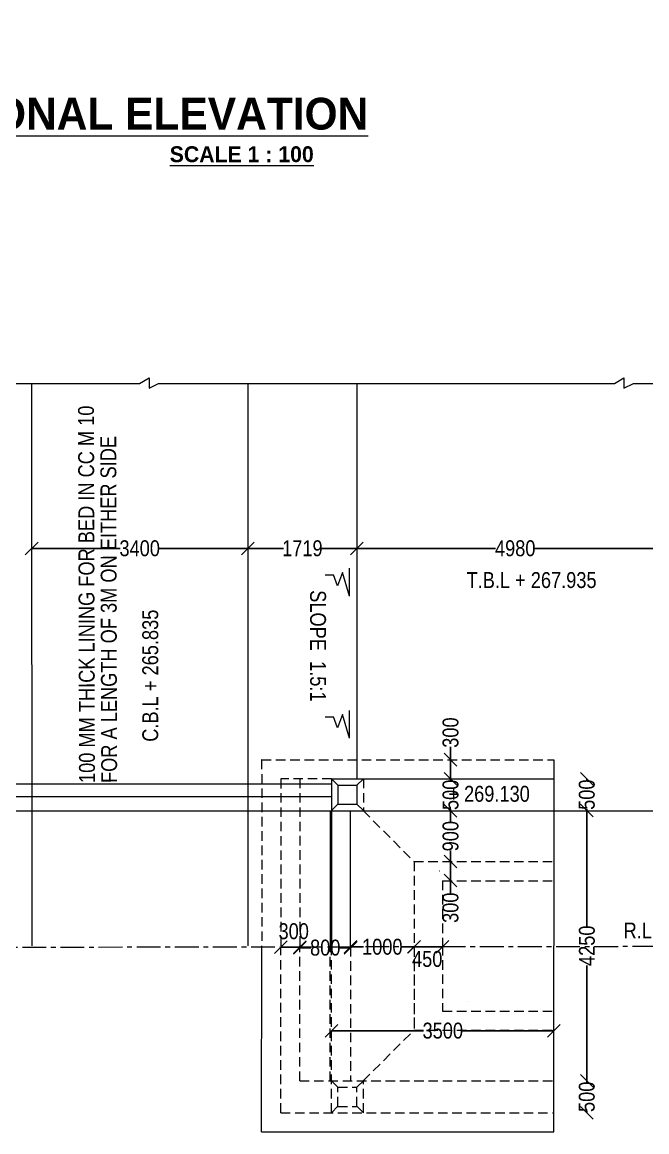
# Model space of a CAD drawing. Header units: millimetres. Extents: x 553958 to 630610, y -35843 to 21962.
# Drawn here: x 580490 to 590321, y -5361 to 12088 of the extents above; entities that cross this region are included whole.
import ezdxf
from ezdxf.enums import TextEntityAlignment as Align

# ---------------------------------------------------------------- set-up
doc = ezdxf.new("R2010")
doc.units = ezdxf.units.MM
doc.header["$LTSCALE"] = 300
doc.header["$MEASUREMENT"] = 0
doc.linetypes.add('CENTER', pattern=[2, 1.25, -0.25, 0.25, -0.25])
doc.linetypes.add('DASHED', pattern=[0.75, 0.5, -0.25])
doc.layers.add('MAIN', color=7, linetype='Continuous')
doc.styles.add('ARIAL NARROW', font='ARIALN.TTF', dxfattribs={"height": 250})
doc.styles.add('CITYBLUEPR', font='cityb___.ttf')
doc.dimstyles.get("Standard").update_dxf_attribs({"dimtxt": 200, "dimasz": 200, "dimexe": 0.18, "dimexo": 0.0625, "dimgap": 0.09, "dimtad": 0, "dimdec": 0, "dimzin": 0, "dimdsep": 46, "dimtxsty": 'ARIAL NARROW', "dimcen": 0.0851, "dimdle": 0.1, "dimse1": 1, "dimse2": 1, "dimadec": 0, "dimazin": 0, "dimtfac": 1, "dimtdec": 0, "dimtofl": 0, "dimtmove": 0, "dimatfit": 3, "dimfxl": 1, "dimtolj": 1, "dimtzin": 0, "dimarcsym": 0})
doc.dimstyles.new('STANDARD$0', dxfattribs={"dimscale": 88.888889, "dimtxt": 0.02, "dimasz": 0.02, "dimexe": 0.05, "dimexo": 0.1, "dimgap": 0.002, "dimtad": 2, "dimdec": 0, "dimzin": 1, "dimdsep": 46, "dimtxsty": 'Standard', "dimcen": 0.09, "dimadec": 0, "dimazin": 0, "dimtfac": 1, "dimtdec": 4, "dimtofl": 0, "dimtmove": 0, "dimatfit": 3, "dimfxl": 1, "dimtolj": 1, "dimtzin": 1, "dimarcsym": 0})

# ---------------------------------------------------------------- blocks, each defined once
blk = doc.blocks.new('_Oblique')
at = {"color": 0, "linetype": 'ByBlock', "lineweight": -2}
blk.add_line((-0.5, -0.5), (0.5, 0.5), dxfattribs=at)
blk = doc.blocks.new('*D4')
at = {"layer": 'Defpoints', "color": 0, "linetype": 'ByBlock', "lineweight": 9, "transparency": 16777216}
for p in [(580640, 3814), (584040, 3814), (584040, 3814)]:
    blk.add_point(p, dxfattribs=at)
at = {"layer": 'MAIN', "color": 0, "linetype": 'ByBlock', "lineweight": -2, "transparency": 16777216}
for p, q in [((580640, 3814), (582034, 3814)), ((584040, 3814), (582646, 3814))]:
    blk.add_line(p, q, dxfattribs=at)
at = {"layer": 'MAIN', "color": 0, "linetype": 'ByBlock', "lineweight": -2, "transparency": 16777216, "xscale": 200, "yscale": 200, "zscale": 200, "rotation": 180}
blk.add_blockref('_Oblique', (580640, 3814), dxfattribs=at)
at = {"layer": 'MAIN', "color": 0, "linetype": 'ByBlock', "lineweight": -2, "transparency": 16777216, "xscale": 200, "yscale": 200, "zscale": 200}
blk.add_blockref('_Oblique', (584040, 3814), dxfattribs=at)
at = {"layer": 'MAIN', "color": 0, "linetype": 'ByBlock', "lineweight": 9, "transparency": 16777216, "insert": (582340, 3814), "char_height": 250, "attachment_point": 5, "style": 'ARIAL NARROW'}
blk.add_mtext('\\A1;3400', dxfattribs=at)
blk = doc.blocks.new('*D5')
at = {"layer": 'Defpoints', "color": 0, "linetype": 'ByBlock', "lineweight": 9, "transparency": 16777216}
for p in [(590740, 12088), (585759, 3814), (590740, 3814)]:
    blk.add_point(p, dxfattribs=at)
at = {"layer": 'MAIN', "color": 0, "linetype": 'ByBlock', "lineweight": -2, "transparency": 16777216}
for p, q in [((585759, 3814), (587940, 3814)), ((590740, 3814), (588560, 3814))]:
    blk.add_line(p, q, dxfattribs=at)
at = {"layer": 'MAIN', "color": 0, "linetype": 'ByBlock', "lineweight": -2, "transparency": 16777216, "xscale": 200, "yscale": 200, "zscale": 200, "rotation": 180}
blk.add_blockref('_Oblique', (585759, 3814), dxfattribs=at)
at = {"layer": 'MAIN', "color": 0, "linetype": 'ByBlock', "lineweight": -2, "transparency": 16777216, "xscale": 200, "yscale": 200, "zscale": 200}
blk.add_blockref('_Oblique', (590740, 3814), dxfattribs=at)
at = {"layer": 'MAIN', "color": 0, "linetype": 'ByBlock', "lineweight": 9, "transparency": 16777216, "insert": (588250, 3814), "char_height": 250, "attachment_point": 5, "style": 'ARIAL NARROW'}
blk.add_mtext('\\A1;4980', dxfattribs=at)
blk = doc.blocks.new('*D6')
at = {"layer": 'Defpoints', "color": 0, "linetype": 'ByBlock', "lineweight": 9, "transparency": 16777216}
for p in [(585360, -2437), (588860, -2437), (585360, -3771)]:
    blk.add_point(p, dxfattribs=at)
at = {"layer": 'MAIN', "color": 0, "linetype": 'ByBlock', "lineweight": -2, "transparency": 16777216}
for p, q in [((585360, -3771), (586804, -3771)), ((588860, -3771), (587416, -3771))]:
    blk.add_line(p, q, dxfattribs=at)
at = {"layer": 'MAIN', "color": 0, "linetype": 'ByBlock', "lineweight": -2, "transparency": 16777216, "xscale": 200, "yscale": 200, "zscale": 200, "rotation": 180}
blk.add_blockref('_Oblique', (585360, -3771), dxfattribs=at)
at = {"layer": 'MAIN', "color": 0, "linetype": 'ByBlock', "lineweight": -2, "transparency": 16777216, "xscale": 200, "yscale": 200, "zscale": 200}
blk.add_blockref('_Oblique', (588860, -3771), dxfattribs=at)
at = {"layer": 'MAIN', "color": 0, "linetype": 'ByBlock', "lineweight": 9, "transparency": 16777216, "insert": (587110, -3771), "char_height": 250, "attachment_point": 5, "style": 'ARIAL NARROW'}
blk.add_mtext('\\A1;3500', dxfattribs=at)
blk = doc.blocks.new('*D7')
at = {"layer": 'Defpoints', "color": 0, "linetype": 'ByBlock', "lineweight": 9, "transparency": 16777216}
for p in [(589735, -310), (589379, -4560), (589735, -4560)]:
    blk.add_point(p, dxfattribs=at)
at = {"layer": 'MAIN', "color": 0, "linetype": 'ByBlock', "lineweight": -2, "transparency": 16777216}
for p, q in [((589379, -310), (589379, -2125)), ((589379, -4560), (589379, -2745))]:
    blk.add_line(p, q, dxfattribs=at)
at = {"layer": 'MAIN', "color": 0, "linetype": 'ByBlock', "lineweight": -2, "transparency": 16777216, "xscale": 200, "yscale": 200, "zscale": 200}
for p, rotation in [((589379, -310), 90), ((589379, -4560), 270)]:
    blk.add_blockref('_Oblique', p, dxfattribs=dict(at, rotation=rotation))
at = {"layer": 'MAIN', "color": 0, "linetype": 'ByBlock', "lineweight": 9, "transparency": 16777216, "insert": (589379, -2435), "char_height": 250, "attachment_point": 5, "rotation": 90, "style": 'ARIAL NARROW'}
blk.add_mtext('\\A1;4250', dxfattribs=at)
blk = doc.blocks.new('*D8')
at = {"color": 0, "linetype": 'DASHED', "lineweight": -2, "transparency": 16777216}
for p, q in [((589377, -4560), (589377, -4584)), ((589377, -5060), (589377, -5036))]:
    blk.add_line(p, q, dxfattribs=at)
at = {"layer": 'Defpoints', "color": 0, "linetype": 'DASHED', "lineweight": 9, "transparency": 16777216}
for p in [(588220, -4560), (588220, -5060), (589377, -5060)]:
    blk.add_point(p, dxfattribs=at)
at = {"color": 0, "linetype": 'DASHED', "lineweight": -2, "transparency": 16777216, "xscale": 200, "yscale": 200, "zscale": 200}
for p, rotation in [((589377, -4560), 90), ((589377, -5060), 270)]:
    blk.add_blockref('_Oblique', p, dxfattribs=dict(at, rotation=rotation))
at = {"color": 0, "linetype": 'DASHED', "lineweight": 9, "transparency": 16777216, "insert": (589377, -4810), "char_height": 250, "attachment_point": 5, "rotation": 90, "style": 'ARIAL NARROW'}
blk.add_mtext('\\A1;500', dxfattribs=at)
blk = doc.blocks.new('*D9')
at = {"layer": 'Defpoints', "color": 0, "linetype": 'ByBlock', "lineweight": 9, "transparency": 16777216}
for p in [(588220, 191), (588220, -309), (589377, -309)]:
    blk.add_point(p, dxfattribs=at)
at = {"layer": 'MAIN', "color": 0, "linetype": 'ByBlock', "lineweight": -2, "transparency": 16777216}
for p, q in [((589377, 191), (589377, 167)), ((589377, -310), (589377, -286))]:
    blk.add_line(p, q, dxfattribs=at)
at = {"layer": 'MAIN', "color": 0, "linetype": 'ByBlock', "lineweight": -2, "transparency": 16777216, "xscale": 200, "yscale": 200, "zscale": 200}
for p, rotation in [((589377, 191), 90), ((589377, -309), 270)]:
    blk.add_blockref('_Oblique', p, dxfattribs=dict(at, rotation=rotation))
at = {"layer": 'MAIN', "color": 0, "linetype": 'ByBlock', "lineweight": 9, "transparency": 16777216, "insert": (589377, -59), "char_height": 250, "attachment_point": 5, "rotation": 90, "style": 'ARIAL NARROW'}
blk.add_mtext('\\A1;500', dxfattribs=at)
blk = doc.blocks.new('*D26')
at = {"layer": 'Defpoints', "color": 0, "linetype": 'ByBlock', "lineweight": 9, "transparency": 16777216}
for p in [(584040, 3814), (585759, 3814), (585759, 3814)]:
    blk.add_point(p, dxfattribs=at)
at = {"layer": 'MAIN', "color": 0, "linetype": 'ByBlock', "lineweight": -2, "transparency": 16777216}
for p, q in [((584040, 3814), (584603, 3814)), ((585759, 3814), (585196, 3814))]:
    blk.add_line(p, q, dxfattribs=at)
at = {"layer": 'MAIN', "color": 0, "linetype": 'ByBlock', "lineweight": -2, "transparency": 16777216, "xscale": 200, "yscale": 200, "zscale": 200, "rotation": 180}
blk.add_blockref('_Oblique', (584040, 3814), dxfattribs=at)
at = {"layer": 'MAIN', "color": 0, "linetype": 'ByBlock', "lineweight": -2, "transparency": 16777216, "xscale": 200, "yscale": 200, "zscale": 200}
blk.add_blockref('_Oblique', (585759, 3814), dxfattribs=at)
at = {"layer": 'MAIN', "color": 0, "linetype": 'ByBlock', "lineweight": 9, "transparency": 16777216, "insert": (584900, 3814), "char_height": 250, "attachment_point": 5, "style": 'ARIAL NARROW'}
blk.add_mtext('\\A1;1719', dxfattribs=at)
blk = doc.blocks.new('*D69')
at = {"layer": 'Defpoints', "color": 0, "linetype": 'ByBlock', "lineweight": 9, "transparency": 16777216}
for p in [(584560, -2456), (584860, -2455), (584860, -2456)]:
    blk.add_point(p, dxfattribs=at)
at = {"layer": 'MAIN', "color": 0, "linetype": 'ByBlock', "lineweight": -2, "transparency": 16777216}
blk.add_line((584560, -2455), (584860, -2455), dxfattribs=at)
at = {"layer": 'MAIN', "color": 0, "linetype": 'ByBlock', "lineweight": -2, "transparency": 16777216, "xscale": 200, "yscale": 200, "zscale": 200, "rotation": 180}
blk.add_blockref('_Oblique', (584560, -2455), dxfattribs=at)
at = {"layer": 'MAIN', "color": 0, "linetype": 'ByBlock', "lineweight": -2, "transparency": 16777216, "xscale": 200, "yscale": 200, "zscale": 200}
blk.add_blockref('_Oblique', (584860, -2455), dxfattribs=at)
at = {"layer": 'MAIN', "color": 0, "linetype": 'ByBlock', "lineweight": 9, "transparency": 16777216, "insert": (584764, -2208), "char_height": 250, "attachment_point": 5, "style": 'ARIAL NARROW'}
blk.add_mtext('\\A1;300', dxfattribs=at)
blk = doc.blocks.new('*D70')
at = {"layer": 'Defpoints', "color": 0, "linetype": 'ByBlock', "lineweight": 9, "transparency": 16777216}
for p in [(585658, -2453), (586658, -2452), (586658, -2453)]:
    blk.add_point(p, dxfattribs=at)
at = {"layer": 'MAIN', "color": 0, "linetype": 'ByBlock', "lineweight": -2, "transparency": 16777216}
for p, q in [((585658, -2452), (585861, -2452)), ((586658, -2452), (586454, -2452))]:
    blk.add_line(p, q, dxfattribs=at)
at = {"layer": 'MAIN', "color": 0, "linetype": 'ByBlock', "lineweight": -2, "transparency": 16777216, "xscale": 200, "yscale": 200, "zscale": 200, "rotation": 180}
blk.add_blockref('_Oblique', (585658, -2452), dxfattribs=at)
at = {"layer": 'MAIN', "color": 0, "linetype": 'ByBlock', "lineweight": -2, "transparency": 16777216, "xscale": 200, "yscale": 200, "zscale": 200}
blk.add_blockref('_Oblique', (586658, -2452), dxfattribs=at)
at = {"layer": 'MAIN', "color": 0, "linetype": 'ByBlock', "lineweight": 9, "transparency": 16777216, "insert": (586158, -2452), "char_height": 250, "attachment_point": 5, "style": 'ARIAL NARROW'}
blk.add_mtext('\\A1;1000', dxfattribs=at)
blk = doc.blocks.new('*D75')
at = {"layer": 'Defpoints', "color": 0, "linetype": 'ByBlock', "lineweight": 9, "transparency": 16777216}
for p in [(584860, -2466), (585660, -2466), (585660, -2466)]:
    blk.add_point(p, dxfattribs=at)
at = {"layer": 'MAIN', "color": 0, "linetype": 'ByBlock', "lineweight": -2, "transparency": 16777216}
for p, q in [((584860, -2466), (585034, -2466)), ((585660, -2466), (585486, -2466))]:
    blk.add_line(p, q, dxfattribs=at)
at = {"layer": 'MAIN', "color": 0, "linetype": 'ByBlock', "lineweight": -2, "transparency": 16777216, "xscale": 200, "yscale": 200, "zscale": 200, "rotation": 180}
blk.add_blockref('_Oblique', (584860, -2466), dxfattribs=at)
at = {"layer": 'MAIN', "color": 0, "linetype": 'ByBlock', "lineweight": -2, "transparency": 16777216, "xscale": 200, "yscale": 200, "zscale": 200}
blk.add_blockref('_Oblique', (585660, -2466), dxfattribs=at)
at = {"layer": 'MAIN', "color": 0, "linetype": 'ByBlock', "lineweight": 9, "transparency": 16777216, "insert": (585260, -2466), "char_height": 250, "attachment_point": 5, "style": 'ARIAL NARROW'}
blk.add_mtext('\\A1;800', dxfattribs=at)
blk = doc.blocks.new('*D76')
at = {"layer": 'Defpoints', "color": 0, "linetype": 'ByBlock', "lineweight": 9, "transparency": 16777216}
for p in [(586657, -2453), (587107, -2453), (587107, -2453)]:
    blk.add_point(p, dxfattribs=at)
at = {"layer": 'MAIN', "color": 0, "linetype": 'ByBlock', "lineweight": -2, "transparency": 16777216}
blk.add_line((586657, -2453), (587107, -2453), dxfattribs=at)
at = {"layer": 'MAIN', "color": 0, "linetype": 'ByBlock', "lineweight": -2, "transparency": 16777216, "xscale": 200, "yscale": 200, "zscale": 200, "rotation": 180}
blk.add_blockref('_Oblique', (586657, -2453), dxfattribs=at)
at = {"layer": 'MAIN', "color": 0, "linetype": 'ByBlock', "lineweight": -2, "transparency": 16777216, "xscale": 200, "yscale": 200, "zscale": 200}
blk.add_blockref('_Oblique', (587107, -2453), dxfattribs=at)
at = {"layer": 'MAIN', "color": 0, "linetype": 'ByBlock', "lineweight": 9, "transparency": 16777216, "insert": (586865, -2644), "char_height": 250, "attachment_point": 5, "style": 'ARIAL NARROW'}
blk.add_mtext('\\A1;450', dxfattribs=at)
blk = doc.blocks.new('*D97')
at = {"layer": 'Defpoints', "color": 0, "linetype": 'ByBlock', "lineweight": 9, "transparency": 16777216}
for p in [(587233, -312), (587233, -312), (587233, -1112)]:
    blk.add_point(p, dxfattribs=at)
at = {"layer": 'MAIN', "color": 0, "linetype": 'ByBlock', "lineweight": -2, "transparency": 16777216}
for p, q in [((587233, -312), (587233, -485)), ((587233, -1112), (587233, -938))]:
    blk.add_line(p, q, dxfattribs=at)
at = {"layer": 'MAIN', "color": 0, "linetype": 'ByBlock', "lineweight": -2, "transparency": 16777216, "xscale": 200, "yscale": 200, "zscale": 200}
for p, rotation in [((587233, -312), 90), ((587233, -1112), 270)]:
    blk.add_blockref('_Oblique', p, dxfattribs=dict(at, rotation=rotation))
at = {"layer": 'MAIN', "color": 0, "linetype": 'ByBlock', "lineweight": 9, "transparency": 16777216, "insert": (587233, -712), "char_height": 250, "attachment_point": 5, "rotation": 90, "style": 'ARIAL NARROW'}
blk.add_mtext('\\A1;900', dxfattribs=at)
blk = doc.blocks.new('*D78')
at = {"layer": 'Defpoints', "color": 0, "linetype": 'ByBlock', "lineweight": 9, "transparency": 16777216}
for p in [(587233, 188), (587233, 188), (587233, -312)]:
    blk.add_point(p, dxfattribs=at)
at = {"layer": 'MAIN', "color": 0, "linetype": 'ByBlock', "lineweight": -2, "transparency": 16777216}
for p, q in [((587233, 188), (587233, 164)), ((587233, -312), (587233, -288))]:
    blk.add_line(p, q, dxfattribs=at)
at = {"layer": 'MAIN', "color": 0, "linetype": 'ByBlock', "lineweight": -2, "transparency": 16777216, "xscale": 200, "yscale": 200, "zscale": 200}
for p, rotation in [((587233, 188), 90), ((587233, -312), 270)]:
    blk.add_blockref('_Oblique', p, dxfattribs=dict(at, rotation=rotation))
at = {"layer": 'MAIN', "color": 0, "linetype": 'ByBlock', "lineweight": 9, "transparency": 16777216, "insert": (587233, -62), "char_height": 250, "attachment_point": 5, "rotation": 90, "style": 'ARIAL NARROW'}
blk.add_mtext('\\A1;500', dxfattribs=at)
blk = doc.blocks.new('*D98')
at = {"layer": 'Defpoints', "color": 0, "linetype": 'ByBlock', "lineweight": 9, "transparency": 16777216}
for p in [(587233, 491), (587233, 491), (587233, 191)]:
    blk.add_point(p, dxfattribs=at)
at = {"layer": 'MAIN', "color": 0, "linetype": 'ByBlock', "lineweight": -2, "transparency": 16777216}
for p, q in [((587233, 491), (587233, 691)), ((587233, 191), (587233, 491))]:
    blk.add_line(p, q, dxfattribs=at)
at = {"layer": 'MAIN', "color": 0, "linetype": 'ByBlock', "lineweight": -2, "transparency": 16777216, "xscale": 200, "yscale": 200, "zscale": 200}
for p, rotation in [((587233, 491), 90), ((587233, 191), 270)]:
    blk.add_blockref('_Oblique', p, dxfattribs=dict(at, rotation=rotation))
at = {"layer": 'MAIN', "color": 0, "linetype": 'ByBlock', "lineweight": 9, "transparency": 16777216, "insert": (587233, 917), "char_height": 250, "attachment_point": 5, "rotation": 90, "style": 'ARIAL NARROW'}
blk.add_mtext('\\A1;300', dxfattribs=at)
blk = doc.blocks.new('*D79')
at = {"layer": 'Defpoints', "color": 0, "linetype": 'ByBlock', "lineweight": 9, "transparency": 16777216}
for p in [(587224, -1110), (587224, -1410), (587232, -1410)]:
    blk.add_point(p, dxfattribs=at)
at = {"layer": 'MAIN', "color": 0, "linetype": 'ByBlock', "lineweight": -2, "transparency": 16777216}
for p, q in [((587232, -1110), (587232, -1410)), ((587232, -1410), (587232, -1610))]:
    blk.add_line(p, q, dxfattribs=at)
at = {"layer": 'MAIN', "color": 0, "linetype": 'ByBlock', "lineweight": -2, "transparency": 16777216, "xscale": 200, "yscale": 200, "zscale": 200}
for p, rotation in [((587232, -1110), 90), ((587232, -1410), 270)]:
    blk.add_blockref('_Oblique', p, dxfattribs=dict(at, rotation=rotation))
at = {"layer": 'MAIN', "color": 0, "linetype": 'ByBlock', "lineweight": 9, "transparency": 16777216, "insert": (587232, -1837), "char_height": 250, "attachment_point": 5, "rotation": 90, "style": 'ARIAL NARROW'}
blk.add_mtext('\\A1;300', dxfattribs=at)
blk = doc.blocks.new('*D80')
at = {"layer": 'Defpoints', "color": 0, "linetype": 'ByBlock', "lineweight": 9, "transparency": 16777216}
for p in [(577200, -311), (577200, -311), (586965, -1111)]:
    blk.add_point(p, dxfattribs=at)
at = {"layer": 'MAIN', "color": 0, "linetype": 'ByBlock', "lineweight": -2, "transparency": 16777216}
for p, q in [((577200, -311), (577200, -485)), ((577200, -1111), (577200, -937))]:
    blk.add_line(p, q, dxfattribs=at)
at = {"layer": 'MAIN', "color": 0, "linetype": 'ByBlock', "lineweight": -2, "transparency": 16777216, "xscale": 200, "yscale": 200, "zscale": 200}
for p, rotation in [((577200, -311), 90), ((577200, -1111), 270)]:
    blk.add_blockref('_Oblique', p, dxfattribs=dict(at, rotation=rotation))
at = {"layer": 'MAIN', "color": 0, "linetype": 'ByBlock', "lineweight": 9, "transparency": 16777216, "insert": (577200, -711), "char_height": 250, "attachment_point": 5, "rotation": 90, "style": 'ARIAL NARROW'}
blk.add_mtext('\\A1;900', dxfattribs=at)

msp = doc.modelspace()

# ---------------------------------------------------------------- linework, layer by layer
at = {"color": 0, "linetype": 'ByBlock', "lineweight": 9}
for p, q in [((580639.7, 6407), (580639.9, -2435.9)), ((584039.7, 6407), (584039.9, -2435.9)), ((585759.3, 6407), (585759.4, 191)), ((588860, 491.1), (588860.2, -2433.1)), ((585359.7, 191), (588860, 191.1)), ((585359.7, 191), (585359.9, -2433.5)), ((585459.7, 90.5), (585359.7, 191)), ((585759.7, 90.5), (585859.7, 191)), ((579343.7, 113.6), (585359.8, 113.9)), ((585459.7, 90.5), (585459.7, -208.5)), ((585460.2, 91), (585759.2, 91)), ((585759.7, 90.5), (585759.7, -208.5)), ((579343.6, -86.4), (585359.8, -86.1)), ((565538.6, -310.9), (600668.4, -312.4)), ((585339.7, -309), (585339.9, -2433.5)), ((585459.7, -208.5), (585359.7, -308.5)), ((585460.2, -209), (585759.2, -209)), ((585657.5, -2452.3), (585657.7, -311.2)), ((585759.2, -209), (585859.7, -308.4)), ((584259.6, -5359.9), (584259.8, -2435.8)), ((588860, -5360.5), (588860.2, -2436.3)), ((585459.7, -4959.9), (585359.7, -5060.4)), ((584260.1, -5360.4), (588860, -5360.5))]:
    msp.add_line(p, q, dxfattribs=at)
at = {"color": 0, "linetype": 'DASHED', "lineweight": 9}
for p, q in [((584259.6, 490.5), (584259.8, -2433.6)), ((584260.1, 491), (588860, 491.1)), ((584559.1, 190.5), (584559.3, -2434.1)), ((585359.7, 191), (584559.6, 191)), ((584859.7, 191), (584859.9, -2433.5)), ((585859.7, 191), (585859.7, -311.2)), ((585359.8, -311.2), (585359.9, -2435.9)), ((585857.1, -309), (586657.6, -1111.6)), ((586657.6, -1111.6), (586657.4, -3761.2)), ((586657.6, -1111.6), (588857.5, -1111.7)), ((587107.6, -1411.6), (587107.5, -2436)), ((587107.6, -1411.6), (588857.5, -1411.7)), ((584859.7, -4560.4), (584859.9, -2435.9)), ((585339.7, -4560.4), (585339.9, -2435.9)), ((585359.7, -5060.4), (585359.9, -2435.9)), ((586657.5, -2436), (586657.5, -3761.2)), ((587107.5, -2436), (587108.1, -3461.3)), ((584559.6, -5059.9), (584559.8, -2455.2)), ((585657.8, -2452.2), (585658, -4560.4)), ((587108, -3461.3), (588857.5, -3461.4)), ((585857.1, -4560.4), (586656.9, -3761.2)), ((586656.9, -3761.2), (588857.4, -3761.4)), ((584859.7, -4560.4), (588860, -4560.7)), ((585459.7, -4660.9), (585359.7, -4560.9)), ((585459.7, -4959.9), (585459.7, -4660.9)), ((585460.2, -4660.4), (585759.2, -4660.4)), ((585759.2, -4660.4), (585859.7, -4560.9)), ((585759.7, -4959.9), (585759.7, -4660.9)), ((585859.7, -5060.4), (585859.7, -4560.4)), ((585460.2, -4960.4), (585759.2, -4960.4)), ((585759.7, -4959.9), (585859.7, -5060.4)), ((584560.1, -5060.4), (588860, -5060.5))]:
    msp.add_line(p, q, dxfattribs=at)
for centre, start, end in [((584260.1, 490.5), 90.00139, 180.00417), ((584359.1, 490.5), 90.00139, 180.00417), ((584559.6, 190.5), 90.00417, 180.00417), ((585460.2, -4660.9), 89.99861, 179.99583)]:
    msp.add_arc(centre, 0.5, start, end, dxfattribs=at)
at = {"color": 0, "linetype": 'ByBlock', "lineweight": 9}
for centre, start, end in [((584659.3, 190.5), 90.00417, 179.99861), ((585460.2, 90.5), 90.00139, 180.00417), ((585759.2, 90.5), 0.00417, 90.00139), ((585460.2, -208.5), 180.00417, 270.00139), ((585759.2, -208.5), 270.00139, 0.00417), ((587055.9, -1261.8), 89.99606, 179.99583), ((587505.7, -3310.1), 179.99583, 269.99583), ((587058.4, -3610), 179.99583, 269.99583), ((585759.2, -4660.9), 359.99583, 89.99861), ((584560.1, -5059.9), 179.99583, 269.99861), ((584659.1, -5059.9), 179.99861, 269.99861), ((585460.2, -4959.9), 179.99583, 269.99861), ((585759.2, -4959.9), 269.99861, 359.99583), ((584260.1, -5359.9), 179.99583, 269.99861), ((584359.1, -5359.9), 179.99583, 269.99861)]:
    msp.add_arc(centre, 0.5, start, end, dxfattribs=at)
at = {"layer": 'MAIN', "color": 0, "lineweight": 9}
for p, q in [((582336.9, 6407), (582486.9, 6495.6)), ((582486.9, 6495.6), (582486.9, 6330.5)), ((589811.8, 6407), (589961.8, 6495.6)), ((589961.8, 6495.6), (589961.8, 6330.5)), ((570658.4, 6406.5), (582336.9, 6407)), ((582486.9, 6330.5), (582636.9, 6407)), ((582636.9, 6407), (589811.8, 6407)), ((589961.8, 6330.5), (590111.8, 6407)), ((590111.8, 6407), (599194.7, 6406.5)), ((585641.1, 3062.2), (585641.1, 3501.9)), ((585256.6, 3398.5), (585392.4, 3399.6)), ((585452.4, 3224.5), (585392.4, 3399.6)), ((585532.6, 3435.9), (585452.4, 3224.5)), ((585641.1, 3062.2), (585532.6, 3435.9)), ((585641.1, 827.3), (585641.1, 1267)), ((585256.6, 1163.6), (585392.4, 1164.7)), ((585452.4, 989.6), (585392.4, 1164.7)), ((585532.6, 1201), (585452.4, 989.6)), ((585641.1, 827.3), (585532.6, 1201))]:
    msp.add_line(p, q, dxfattribs=at)
at = {"layer": 'MAIN', "color": 0, "linetype": 'CENTER', "lineweight": 9}
msp.add_line((600668.4, -2435.4), (565539.1, -2480.5), dxfattribs=at)

# ---------------------------------------------------------------- texts
at = {"layer": 'MAIN', "color": 0, "lineweight": 9, "style": 'CITYBLUEPR'}
for s, height, p in [('%%uSECTIONAL ELEVATION', 500, (581999.8, 10399.3)), ('%%uSCALE 1 : 100', 250, (583945.8, 9886.7))]:
    msp.add_text(s, height=height, dxfattribs=at).set_placement(p, align=Align.CENTER)
at = {"layer": 'MAIN', "color": 0, "lineweight": 9, "style": 'ARIAL NARROW'}
for s, rotation, p in [('100 MM THICK LINING FOR BED IN CC M 10', 90.1549, (581635.9, 124.7)), ('FOR A LENGTH OF 3M ON EITHER SIDE', 90.1549, (581984.9, 124.7)), ('C.B.L + 265.835', 90, (582631.2, 772.5)), ('+ 269.130', 360, (587197.6, -170.3))]:
    msp.add_text(s, height=250, rotation=rotation, dxfattribs=at).set_placement(p)
for s, p in [('T.B.L + 267.935', (587484.1, 3190.8)), ('R.L. + 268.530', (589956.1, -2320.4))]:
    msp.add_text(s, height=250, dxfattribs=at).set_placement(p)
at = {"layer": 'MAIN', "color": 0, "lineweight": 9, "insert": (585145.4, 3156.1), "char_height": 250, "attachment_point": 4, "rotation": 270, "style": 'ARIAL NARROW'}
msp.add_mtext('SLOPE  1.5:1', dxfattribs=at)

# ---------------------------------------------------------------- dimensions: what is measured, and where the dimension line sits
at = {"color": 0, "linetype": 'DASHED', "lineweight": 9}
dim = msp.add_linear_dim(base=(589377.3, -5059.8), p1=(588219.8, -4559.8), p2=(588219.8, -5059.8), angle=90, dimstyle='Standard', override={"dimtxt": 250, "dimblk1": 'Oblique', "dimblk2": 'Oblique', "dimsah": 1}, dxfattribs=at)
dim.commit()
dim.dimension.update_dxf_attribs({"geometry": '*D8', "text_midpoint": (589377.3, -4809.8)})
at = {"layer": 'MAIN', "color": 0, "linetype": 'ByBlock', "lineweight": 9}
for base, p1, p2, dimstyle, override, picture, middle in [((590739.8, 3813.6), (585759.4, 3813.6), (590739.8, 12087.9), 'Standard', {"dimtxt": 250, "dimblk1": 'Oblique', "dimblk2": 'Oblique', "dimsah": 1}, '*D5', (588249.6, 3813.6)), ((584039.8, 3813.7), (580639.8, 3813.8), (584039.8, 3813.7), 'Standard', {"dimtxt": 250, "dimblk1": 'Oblique', "dimblk2": 'Oblique', "dimsah": 1}, '*D4', (582339.8, 3813.7)), ((585759.3576, 3813.5833), (584039.8841, 3813.7114), (585759.3576, 3813.5833), 'STANDARD$0', {"dimscale": 1, "dimtxt": 250, "dimasz": 200, "dimexe": 0.18, "dimexo": 0.0625, "dimgap": 0.09, "dimtad": 0, "dimzin": 0, "dimtxsty": 'ARIAL NARROW', "dimblk1": 'Oblique', "dimblk2": 'Oblique', "dimsah": 1, "dimcen": 0.0851, "dimdle": 0.1, "dimse1": 1, "dimse2": 1, "dimtdec": 0, "dimtzin": 0}, '*D26', (584899.6208, 3813.5833)), ((585659.9, -2465.9), (584860, -2466), (585659.9, -2465.9), 'STANDARD$0', {"dimscale": 1, "dimtxt": 250, "dimasz": 200, "dimexe": 0.18, "dimexo": 0.0625, "dimgap": 0.09, "dimtad": 0, "dimzin": 0, "dimtxsty": 'ARIAL NARROW', "dimblk1": 'Oblique', "dimblk2": 'Oblique', "dimsah": 1, "dimcen": 0.0851, "dimdle": 0.1, "dimse1": 1, "dimse2": 1, "dimtdec": 0, "dimtmove": 2, "dimtzin": 0}, '*D75', (585259.9, -2465.9)), ((585359.9, -3771.1), (588859.9, -2436.5), (585359.9, -2436.5), 'Standard', {"dimtxt": 250, "dimblk1": 'Oblique', "dimblk2": 'Oblique', "dimsah": 1}, '*D6', (587109.9, -3771.1)), ((586657.5, -2452.3), (585657.6, -2453.2), (586657.5, -2452.8), 'STANDARD$0', {"dimscale": 1, "dimtxt": 250, "dimasz": 200, "dimexe": 0.18, "dimexo": 0.0625, "dimgap": 0.09, "dimtad": 0, "dimzin": 0, "dimtxsty": 'ARIAL NARROW', "dimblk1": 'Oblique', "dimblk2": 'Oblique', "dimsah": 1, "dimcen": 0.0851, "dimdle": 0.1, "dimse1": 1, "dimse2": 1, "dimtdec": 0, "dimtzin": 0}, '*D70', (586157.6, -2452.3))]:
    dim = msp.add_linear_dim(base=base, p1=p1, p2=p2, dimstyle=dimstyle, override=override, dxfattribs=at)
    dim.commit()
    dim.dimension.update_dxf_attribs({"geometry": picture, "text_midpoint": middle})
for base, p1, p2, dimstyle, override, picture, middle in [((587233.4, 491.1), (587233.1, 191.1), (587233.4, 491.1), 'STANDARD$0', {"dimscale": 1, "dimtxt": 250, "dimasz": 200, "dimexe": 0.18, "dimexo": 0.0625, "dimgap": 0.09, "dimtad": 0, "dimzin": 0, "dimtxsty": 'ARIAL NARROW', "dimblk1": 'Oblique', "dimblk2": 'Oblique', "dimsah": 1, "dimcen": 0.0851, "dimdle": 0.1, "dimse1": 1, "dimse2": 1, "dimtdec": 0, "dimtzin": 0}, '*D98', (587233.4, 917.3)), ((587233.1, 188.1), (587233.1, -311.6), (587233.1, 188.1), 'STANDARD$0', {"dimscale": 1, "dimtxt": 250, "dimasz": 200, "dimexe": 0.18, "dimexo": 0.0625, "dimgap": 0.09, "dimtad": 0, "dimzin": 0, "dimtxsty": 'ARIAL NARROW', "dimblk1": 'Oblique', "dimblk2": 'Oblique', "dimsah": 1, "dimcen": 0.0851, "dimdle": 0.1, "dimse1": 1, "dimse2": 1, "dimtdec": 0, "dimtzin": 0}, '*D78', (587233.1, -61.8)), ((589377.2, -309.4), (588219.7, 190.5), (588219.7, -309.4), 'Standard', {"dimtxt": 250, "dimblk1": 'Oblique', "dimblk2": 'Oblique', "dimsah": 1}, '*D9', (589377.2, -59.5)), ((589378.9, -4559.8), (589735.5, -309.8), (589735.5, -4559.8), 'Standard', {"dimtxt": 250, "dimblk1": 'Oblique', "dimblk2": 'Oblique', "dimsah": 1}, '*D7', (589378.9, -2434.8)), ((587231.5, -1410.3), (587223.5, -1110.3), (587223.5, -1410.3), 'STANDARD$0', {"dimscale": 1, "dimtxt": 250, "dimasz": 200, "dimexe": 0.18, "dimexo": 0.0625, "dimgap": 0.09, "dimtad": 0, "dimzin": 0, "dimtxsty": 'ARIAL NARROW', "dimblk1": 'Oblique', "dimblk2": 'Oblique', "dimsah": 1, "dimcen": 0.0851, "dimdle": 0.1, "dimse1": 1, "dimse2": 1, "dimtdec": 0, "dimtzin": 0}, '*D79', (587231.5, -1836.5))]:
    dim = msp.add_linear_dim(base=base, p1=p1, p2=p2, angle=90, dimstyle=dimstyle, override=override, dxfattribs=at)
    dim.commit()
    dim.dimension.update_dxf_attribs({"geometry": picture, "text_midpoint": middle})
for base, p1, p2, picture, middle in [((577199.6, -311.1), (586965, -1110.9), (577199.6, -311.1), '*D80', (577199.6, -711)), ((587233.1, -311.8), (587233.1, -1111.6), (587233.1, -311.8), '*D97', (587233.1, -711.7))]:
    dim = msp.add_linear_dim(base=base, p1=p1, p2=p2, angle=90, text='900', dimstyle='STANDARD$0', override={"dimscale": 1, "dimtxt": 250, "dimasz": 200, "dimexe": 0.18, "dimexo": 0.0625, "dimgap": 0.09, "dimtad": 0, "dimzin": 0, "dimtxsty": 'ARIAL NARROW', "dimblk1": 'Oblique', "dimblk2": 'Oblique', "dimsah": 1, "dimcen": 0.0851, "dimdle": 0.1, "dimse1": 1, "dimse2": 1, "dimtdec": 0, "dimtzin": 0}, dxfattribs=at)
    dim.commit()
    dim.dimension.update_dxf_attribs({"geometry": picture, "text_midpoint": middle})
for base, p1, p2, picture, middle in [((584859.9, -2455.2), (584559.8, -2455.5), (584859.9, -2455.6), '*D69', (584764, -2208.3)), ((587106.6, -2452.6), (586657, -2452.8), (587106.6, -2452.6), '*D76', (586864.5, -2644.3))]:
    dim = msp.add_linear_dim(base=base, p1=p1, p2=p2, dimstyle='STANDARD$0', override={"dimscale": 1, "dimtxt": 250, "dimasz": 200, "dimexe": 0.18, "dimexo": 0.0625, "dimgap": 0.09, "dimtad": 0, "dimzin": 0, "dimtxsty": 'ARIAL NARROW', "dimblk1": 'Oblique', "dimblk2": 'Oblique', "dimsah": 1, "dimcen": 0.0851, "dimdle": 0.1, "dimse1": 1, "dimse2": 1, "dimtdec": 0, "dimtmove": 2, "dimtzin": 0}, dxfattribs=at)
    dim.commit()
    dim.dimension.update_dxf_attribs({"geometry": picture, "text_midpoint": middle, "dimtype": 160})

doc.saveas('drawing.dxf')
